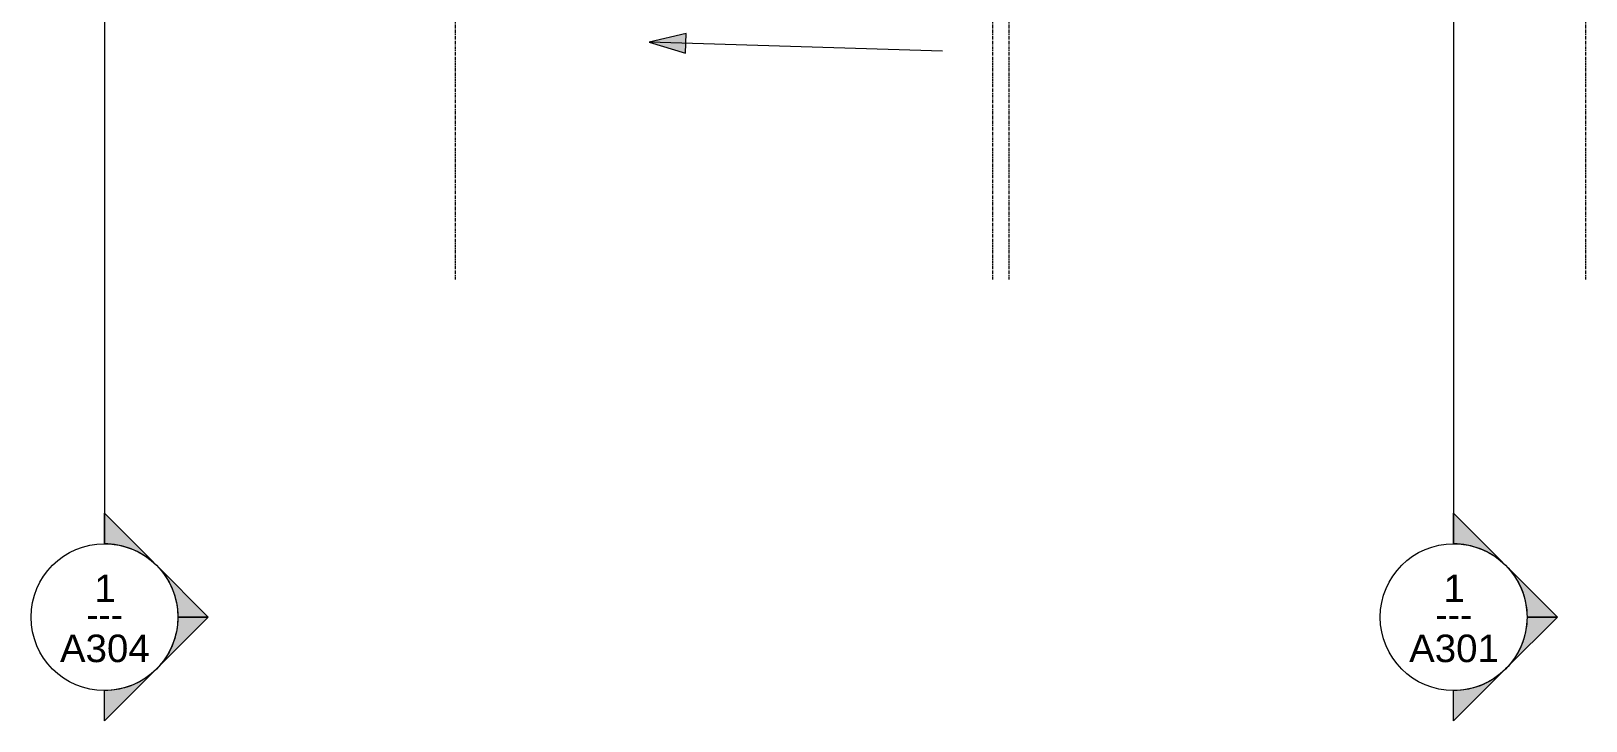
# Model space of a CAD drawing. Header units: inches. Extents: x -3276 to -1807, y 8217 to 9015.
# Drawn here: x -2781.8 to -2527.6, y 8217.5 to 8330.2 of the extents above; entities that cross this region are included whole.
import ezdxf

# ---------------------------------------------------------------- set-up
doc = ezdxf.new("R2010")
doc.units = ezdxf.units.IN
doc.header["$MEASUREMENT"] = 0
doc.linetypes.add('Grid Line 1_2_', pattern=[0.875, 0.5, -0.125, 0.125, -0.125])
for name, color, linetype, lineweight in [('G-ANNO-DIMS', 111, 'Continuous', 9), ('G-ANNO-SYMB-1', 111, 'Continuous', 9), ('S-GRID-1', 1, 'Grid Line 1_2_', 9)]:
    doc.layers.add(name, color=color, linetype=linetype, lineweight=lineweight)
doc.styles.add('Arial_2', font='arial.ttf', dxfattribs={"height": 4.5})
doc.styles.add('Century Gothic_1', font='ufonts.com_century-gothic.ttf', dxfattribs={"height": 4.5})

# ---------------------------------------------------------------- blocks, each defined once
blk = doc.blocks.new('Section - Section Head - Filled-22785-FLOOR PLAN - 1ST FLOOR')
at = {"layer": 'G-ANNO-SYMB-1'}
h = blk.add_hatch(color=256, dxfattribs=at)
edge = h.paths.add_edge_path(flags=0)
edge.add_line((-0.4268, 0.1768), (-0.25, 0.3536))
edge.add_line((-0.25, 0.3536), (-0.25, 0.25))
edge.add_arc((-0.25, 0), 0.25, 90, 135)
h = blk.add_hatch(color=256, dxfattribs=at)
edge = h.paths.add_edge_path(flags=0)
edge.add_arc((-0.25, 0), 0.25, 45, 90)
edge.add_line((-0.25, 0.25), (-0.25, 0.3536))
edge.add_line((-0.25, 0.3536), (-0.0732, 0.1768))
h = blk.add_hatch(color=256, dxfattribs=at)
edge = h.paths.add_edge_path(flags=0)
edge.add_arc((-0.25, 0), 0.2503, 137.9216, 180)
edge.add_line((-0.5003, 0), (-0.6036, 0))
edge.add_line((-0.6036, 0), (-0.4358, 0.1678))
h = blk.add_hatch(color=256, dxfattribs=at)
edge = h.paths.add_edge_path(flags=0)
edge.add_line((-0.0642, 0.1678), (0.1036, 0))
edge.add_line((0.1036, 0), (0.0003, 0))
edge.add_arc((-0.25, 0), 0.2503, 0, 42.0784)
for p, q in [((-0.25, 0.3536), (-0.4268, 0.1768)), ((-0.25, 0.25), (-0.25, 0.3536)), ((-0.0732, 0.1768), (-0.25, 0.3536)), ((-0.25, 0.3536), (-0.25, 0.25)), ((-0.4358, 0.1678), (-0.6036, 0)), ((0.1036, 0), (-0.0642, 0.1678)), ((-0.6036, 0), (-0.5003, 0)), ((0.0003, 0), (0.1036, 0))]:
    blk.add_line(p, q, dxfattribs=at)
for centre, radius, start, end in [((-0.2503, 0), 0.25, 360, 180), ((-0.25, 0), 0.25, 90, 135), ((-0.25, 0), 0.25, 45, 90), ((-0.25, 0), 0.2503, 137.9216, 180), ((-0.25, 0), 0.2503, 0, 42.0784), ((-0.2503, 0), 0.25, 180, 360)]:
    blk.add_arc(centre, radius, start, end, dxfattribs=at)

msp = doc.modelspace()

# ---------------------------------------------------------------- hatches: boundary and pattern name
at = {"layer": 'G-ANNO-DIMS'}
msp.add_hatch(color=256, dxfattribs=at).paths.add_polyline_path([(-2680.79563, 8328.3888), (-2674.84765, 8326.5982), (-2674.74923, 8329.81209)], flags=0)
msp.add_hatch(color=256, dxfattribs=at).paths.add_polyline_path([(-2680.79563, 8328.3888), (-2674.84765, 8326.5982), (-2674.74923, 8329.81209)], flags=0)

# ---------------------------------------------------------------- linework, layer by layer
for p, q in [((-2674.74923, 8329.81209), (-2680.79563, 8328.3888)), ((-2674.74923, 8329.81209), (-2680.79563, 8328.3888)), ((-2680.79563, 8328.3888), (-2674.84765, 8326.5982)), ((-2632.81812, 8326.91959), (-2680.79563, 8328.3888)), ((-2680.79563, 8328.3888), (-2674.84765, 8326.5982)), ((-2632.81812, 8326.91959), (-2680.79563, 8328.3888)), ((-2674.84765, 8326.5982), (-2674.74923, 8329.81209)), ((-2674.84765, 8326.5982), (-2674.74923, 8329.81209))]:
    msp.add_line(p, q, dxfattribs=at)
at = {"layer": 'G-ANNO-SYMB-1'}
for p, q in [((-2769.84056, 8986.27216), (-2769.84056, 8246.43536)), ((-2549.24293, 8940.23419), (-2549.24293, 8246.43536))]:
    msp.add_line(p, q, dxfattribs=at)
at = {"layer": 'S-GRID-1'}
for p, q in [((-2712.46168, 8289.59722), (-2712.46168, 8978.71797)), ((-2621.89918, 8289.59722), (-2621.89918, 8978.71797)), ((-2527.61793, 8289.59722), (-2527.61793, 8978.71797)), ((-2624.58668, 8289.59722), (-2624.58668, 8941.6948))]:
    msp.add_line(p, q, dxfattribs=at)

# ---------------------------------------------------------------- block references
at = {"layer": 'G-ANNO-SYMB-1', "extrusion": (0, 0, -1), "xscale": 47.99999999999997, "yscale": 47.99999999999997, "zscale": 47.99999999999997, "rotation": 90.00000000000064}
for p in [(2769.84056, 8246.43536), (2549.24293, 8246.43536)]:
    msp.add_blockref('Section - Section Head - Filled-22785-FLOOR PLAN - 1ST FLOOR', p, dxfattribs=at)

# ---------------------------------------------------------------- texts
at = {"layer": 'G-ANNO-SYMB-1', "char_height": 4.5, "attachment_point": 1}
for s, insert, width, style in [('1', (-2771.50105, 8241.38968), 4.242, 'Arial_2'), ('1', (-2550.90342, 8241.38968), 4.242, 'Arial_2'), ('---', (-2772.8267, 8237.13633), 7.7265, 'Century Gothic_1'), ('---', (-2552.22908, 8237.13633), 7.7265, 'Century Gothic_1'), ('A304', (-2777.1231, 8231.57156), 17.877, 'Arial_2'), ('A301', (-2556.52547, 8231.57156), 17.877, 'Arial_2')]:
    msp.add_mtext(s, dxfattribs=dict(at, insert=insert, width=width, style=style))

doc.saveas('drawing.dxf')
